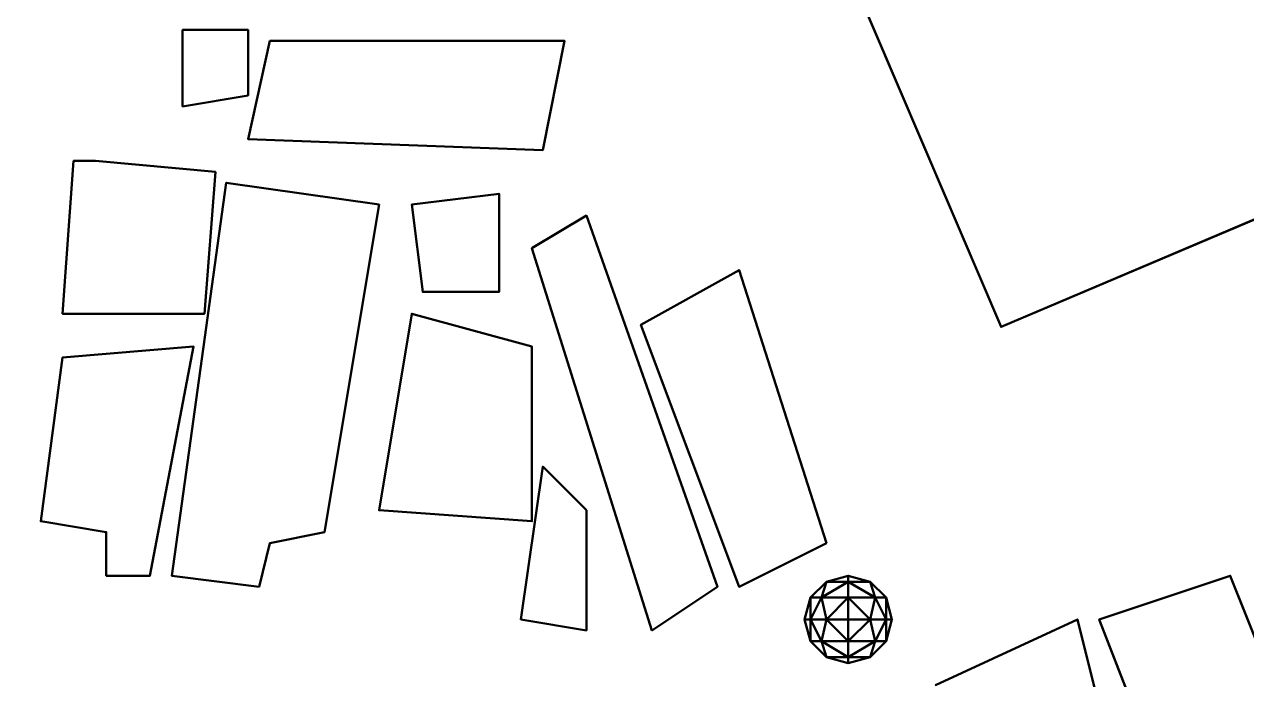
# Model space of a CAD drawing. Header units: metres. Extents: x -246 to 254, y -250 to 250.
# Drawn here: x -112.2 to -56.2, y -33.2 to -3.2 of the extents above; entities that cross this region are included whole.
import ezdxf

# ---------------------------------------------------------------- set-up
doc = ezdxf.new("R2010")
doc.units = ezdxf.units.M
doc.header["$LTSCALE"] = 5.08
doc.layers.add('一般', color=7, linetype='Continuous', lineweight=5)

# ---------------------------------------------------------------- blocks, each defined once
blk = doc.blocks.new('市街地地図 (3D)')
at = {"layer": '一般', "color": 31, "linetype": 'Continuous', "lineweight": 50}
for points in [[(-128.5, 32), (-128.5, 32, 2.4), (-131.5, 32, 2.4), (-131.5, 32)], [(-131.5, 32), (-131.5, 32, 2.4), (-131.5, 28.5, 2.4), (-131.5, 28.5)], [(-128.5, 29), (-128.5, 29, 2.4), (-128.5, 32, 2.4), (-128.5, 32)], [(-127.5, 31.5), (-127.5, 31.5, 3.5), (-128.5, 27, 3.5), (-128.5, 27)], [(-114, 31.5), (-114, 31.5, 3.5), (-127.5, 31.5, 3.5), (-127.5, 31.5)], [(-115, 26.5), (-115, 26.5, 3.5), (-114, 31.5, 3.5), (-114, 31.5)], [(-131.5, 28.5), (-131.5, 28.5, 2.4), (-128.5, 29, 2.4), (-128.5, 29)], [(-128.5, 27), (-128.5, 27, 3.5), (-115, 26.5, 3.5), (-115, 26.5)], [(-136.5, 26), (-136.5, 26, 6), (-137, 19, 6), (-137, 19)], [(-135.5, 26), (-135.5, 26, 6), (-136.5, 26, 6), (-136.5, 26)], [(-130, 25.5), (-130, 25.5, 6), (-135.5, 26, 6), (-135.5, 26)], [(-130.5, 19), (-130.5, 19, 6), (-130, 25.5, 6), (-130, 25.5)], [(-129.5, 25), (-129.5, 25, 6), (-132, 7, 6), (-132, 7)], [(-122.5, 24), (-122.5, 24, 6), (-129.5, 25, 6), (-129.5, 25)], [(-117, 24.5), (-117, 24.5, 3), (-121, 24, 3), (-121, 24)], [(-117, 20), (-117, 20, 3), (-117, 24.5, 3), (-117, 24.5)], [(-125, 9), (-125, 9, 6), (-122.5, 24, 6), (-122.5, 24)], [(-121, 24), (-121, 24, 3), (-120.5, 20, 3), (-120.5, 20)], [(-113, 23.5), (-113, 23.5, 3), (-115.5, 22, 3), (-115.5, 22)], [(-107, 6.5), (-107, 6.5, 3), (-113, 23.5, 3), (-113, 23.5)], [(-115.5, 22), (-115.5, 22, 3), (-110, 4.5, 3), (-110, 4.5)], [(-106, 21), (-106, 21, 4.5), (-110.5, 18.5, 4.5), (-110.5, 18.5)], [(-102, 8.5), (-102, 8.5, 4.5), (-106, 21, 4.5), (-106, 21)], [(-120.5, 20), (-120.5, 20, 3), (-117, 20, 3), (-117, 20)], [(-137, 19), (-137, 19, 6), (-130.5, 19, 6), (-130.5, 19)], [(-121, 19), (-121, 19, 6), (-122.5, 10, 6), (-122.5, 10)], [(-115.5, 17.5), (-115.5, 17.5, 6), (-121, 19, 6), (-121, 19)], [(-110.5, 18.5), (-110.5, 18.5, 4.5), (-106, 6.5, 4.5), (-106, 6.5)], [(-131, 17.5), (-131, 17.5, 6), (-137, 17, 6), (-137, 17)], [(-133, 7), (-133, 7, 6), (-131, 17.5, 6), (-131, 17.5)], [(-115.5, 9.5), (-115.5, 9.5, 6), (-115.5, 17.5, 6), (-115.5, 17.5)], [(-137, 17), (-137, 17, 6), (-138, 9.5, 6), (-138, 9.5)], [(-115, 12), (-115, 12, 2.4), (-116, 5, 2.4), (-116, 5)], [(-113, 10), (-113, 10, 2.4), (-115, 12, 2.4), (-115, 12)], [(-122.5, 10), (-122.5, 10, 6), (-115.5, 9.5, 6), (-115.5, 9.5)], [(-113, 4.5), (-113, 4.5, 2.4), (-113, 10, 2.4), (-113, 10)], [(-138, 9.5), (-138, 9.5, 6), (-135, 9, 6), (-135, 9)], [(-135, 9), (-135, 9, 6), (-135, 7, 6), (-135, 7)], [(-127.5, 8.5), (-127.5, 8.5, 6), (-125, 9, 6), (-125, 9)], [(-128, 6.5), (-128, 6.5, 6), (-127.5, 8.5, 6), (-127.5, 8.5)], [(-106, 6.5), (-106, 6.5, 4.5), (-102, 8.5, 4.5), (-102, 8.5)], [(-135, 7), (-135, 7, 6), (-133, 7, 6), (-133, 7)], [(-132, 7), (-132, 7, 6), (-128, 6.5, 6), (-128, 6.5)], [(-83.5, 7), (-83.5, 7, 4.2), (-89.5, 5, 4.2), (-89.5, 5)], [(-76.5, -10.5), (-76.5, -10.5, 4.2), (-83.5, 7, 4.2), (-83.5, 7)], [(-110, 4.5), (-110, 4.5, 3), (-107, 6.5, 3), (-107, 6.5)], [(-116, 5), (-116, 5, 2.4), (-113, 4.5, 2.4), (-113, 4.5)], [(-90.5, 5), (-90.5, 5, 4.5), (-97, 2, 4.5), (-97, 2)], [(-89, -1), (-89, -1, 4.5), (-90.5, 5, 4.5), (-90.5, 5)], [(-89.5, 5), (-89.5, 5, 4.2), (-82.5, -13, 4.2), (-82.5, -13)]]:
    blk.add_3dface(points, dxfattribs=at)
for points, invisible_edges in [([(-131.5, 32, 2.4), (-131.5, 28.5, 2.4), (-128.5, 29, 2.4), (-128.5, 32, 2.4)], 8), ([(-131.5, 32), (-131.5, 28.5), (-128.5, 29), (-128.5, 32)], 8), ([(-127.5, 31.5, 3.5), (-128.5, 27, 3.5), (-115, 26.5, 3.5), (-114, 31.5, 3.5)], 8), ([(-127.5, 31.5), (-128.5, 27), (-115, 26.5), (-114, 31.5)], 8), ([(-136.5, 26, 6), (-137, 19, 6), (-130.5, 19, 6), (-136.5, 26, 6)], 12), ([(-136.5, 26), (-137, 19), (-130.5, 19), (-136.5, 26)], 12), ([(-130, 25.5, 6), (-135.5, 26, 6), (-136.5, 26, 6), (-130, 25.5, 6)], 12), ([(-136.5, 26, 6), (-130.5, 19, 6), (-130, 25.5, 6), (-136.5, 26, 6)], 13), ([(-130, 25.5), (-135.5, 26), (-136.5, 26), (-130, 25.5)], 12), ([(-136.5, 26), (-130.5, 19), (-130, 25.5), (-136.5, 26)], 13), ([(-127.5, 8.5, 6), (-132, 7, 6), (-129.5, 25, 6), (-127.5, 8.5, 6)], 13), ([(-127.5, 8.5), (-132, 7), (-129.5, 25), (-127.5, 8.5)], 13), ([(-129.5, 25, 6), (-122.5, 24, 6), (-127.5, 8.5, 6), (-129.5, 25, 6)], 14), ([(-129.5, 25), (-122.5, 24), (-127.5, 8.5), (-129.5, 25)], 14), ([(-121, 24, 3), (-120.5, 20, 3), (-117, 20, 3), (-117, 24.5, 3)], 8), ([(-121, 24), (-120.5, 20), (-117, 20), (-117, 24.5)], 8), ([(-122.5, 24, 6), (-125, 9, 6), (-127.5, 8.5, 6), (-122.5, 24, 6)], 12), ([(-122.5, 24), (-125, 9), (-127.5, 8.5), (-122.5, 24)], 12), ([(-115.5, 22, 3), (-110, 4.5, 3), (-107, 6.5, 3), (-113, 23.5, 3)], 8), ([(-115.5, 22), (-110, 4.5), (-107, 6.5), (-113, 23.5)], 8), ([(-110.5, 18.5, 4.5), (-106, 6.5, 4.5), (-102, 8.5, 4.5), (-106, 21, 4.5)], 8), ([(-110.5, 18.5), (-106, 6.5), (-102, 8.5), (-106, 21)], 8), ([(-121, 19, 6), (-122.5, 10, 6), (-115.5, 9.5, 6), (-115.5, 17.5, 6)], 8), ([(-121, 19), (-122.5, 10), (-115.5, 9.5), (-115.5, 17.5)], 8), ([(-131, 17.5, 6), (-135, 9, 6), (-137, 17, 6), (-131, 17.5, 6)], 11), ([(-131, 17.5), (-135, 9), (-137, 17), (-131, 17.5)], 11), ([(-131, 17.5, 6), (-133, 7, 6), (-135, 9, 6), (-131, 17.5, 6)], 14), ([(-131, 17.5), (-133, 7), (-135, 9), (-131, 17.5)], 14), ([(-135, 9, 6), (-138, 9.5, 6), (-137, 17, 6), (-135, 9, 6)], 12), ([(-135, 9), (-138, 9.5), (-137, 17), (-135, 9)], 12), ([(-115, 12, 2.4), (-116, 5, 2.4), (-113, 4.5, 2.4), (-113, 10, 2.4)], 8), ([(-115, 12), (-116, 5), (-113, 4.5), (-113, 10)], 8), ([(-133, 7, 6), (-135, 7, 6), (-135, 9, 6), (-133, 7, 6)], 12), ([(-133, 7), (-135, 7), (-135, 9), (-133, 7)], 12), ([(-127.5, 8.5, 6), (-128, 6.5, 6), (-132, 7, 6), (-127.5, 8.5, 6)], 12), ([(-127.5, 8.5), (-128, 6.5), (-132, 7), (-127.5, 8.5)], 12), ([(-89.5, 5, 4.2), (-82.5, -13, 4.2), (-76.5, -10.5, 4.2), (-83.5, 7, 4.2)], 8), ([(-89.5, 5), (-82.5, -13), (-76.5, -10.5), (-83.5, 7)], 8), ([(-97, 2, 4.5), (-90.5, 5, 4.5), (-90, -2.5, 4.5), (-97, 2, 4.5)], 14), ([(-97, 2), (-90.5, 5), (-90, -2.5), (-97, 2)], 14), ([(-90.5, 5, 4.5), (-89, -1, 4.5), (-90, -2.5, 4.5), (-90.5, 5, 4.5)], 12), ([(-90.5, 5), (-89, -1), (-90, -2.5), (-90.5, 5)], 12)]:
    blk.add_3dface(points, dxfattribs=dict(at, invisible_edges=invisible_edges))
blk = doc.blocks.new('アーケイド (3D)')
at = {"layer": '一般', "color": 1}
blk.add_blockref('市街地地図 (3D)', (0, 0), dxfattribs=at)
blk = doc.blocks.new('NW4 (3D)')
at = {"layer": '一般', "color": 4, "linetype": 'Continuous', "lineweight": 50}
for points in [[(-102.225, 6, -1.225), (-102.732, 6), (-102, 6.732)], [(-102.732, 6), (-102.225, 6, 1.225), (-102, 6.732)], [(-101, 6, -1.732), (-102.225, 6, -1.225), (-101, 6.732, -1)], [(-101, 6.732, -1), (-102.225, 6, -1.225), (-102, 6.732)], [(-102, 6.732), (-102.225, 6, 1.225), (-101, 6.732, 1)], [(-102.225, 6, 1.225), (-101, 6, 1.732), (-101, 6.732, 1)], [(-101, 6.732, -1), (-102, 6.732), (-101, 7)], [(-102, 6.732), (-101, 6.732, 1), (-101, 7)], [(-101, 6.732, 1), (-100, 6.732), (-101, 7)], [(-100, 6.732), (-101, 6.732, -1), (-101, 7)], [(-101, 6, 1.732), (-99.775, 6, 1.225), (-101, 6.732, 1)], [(-101, 6.732, 1), (-99.775, 6, 1.225), (-100, 6.732)], [(-100, 6.732), (-99.775, 6, -1.225), (-101, 6.732, -1)], [(-99.775, 6, -1.225), (-101, 6, -1.732), (-101, 6.732, -1)], [(-99.775, 6, 1.225), (-99.268, 6), (-100, 6.732)], [(-99.268, 6), (-99.775, 6, -1.225), (-100, 6.732)], [(-102.732, 5, -1), (-103, 5), (-102.732, 6)], [(-103, 5), (-102.732, 5, 1), (-102.732, 6)], [(-102, 5, -1.732), (-102.732, 5, -1), (-102.225, 6, -1.225)], [(-102.225, 6, -1.225), (-102.732, 5, -1), (-102.732, 6)], [(-102.732, 6), (-102.732, 5, 1), (-102.225, 6, 1.225)], [(-102.732, 5, 1), (-102, 5, 1.732), (-102.225, 6, 1.225)], [(-101, 6, -1.732), (-102, 5, -1.732), (-102.225, 6, -1.225)], [(-102.225, 6, 1.225), (-102, 5, 1.732), (-101, 6, 1.732)], [(-101, 5, -2), (-102, 5, -1.732), (-101, 6, -1.732)], [(-102, 5, 1.732), (-101, 5, 2), (-101, 6, 1.732)], [(-101, 5, 2), (-100, 5, 1.732), (-101, 6, 1.732)], [(-101, 6, 1.732), (-100, 5, 1.732), (-99.775, 6, 1.225)], [(-99.775, 6, -1.225), (-100, 5, -1.732), (-101, 6, -1.732)], [(-100, 5, -1.732), (-101, 5, -2), (-101, 6, -1.732)], [(-100, 5, 1.732), (-99.268, 5, 1), (-99.775, 6, 1.225)], [(-99.268, 5, -1), (-100, 5, -1.732), (-99.775, 6, -1.225)], [(-99.775, 6, 1.225), (-99.268, 5, 1), (-99.268, 6)], [(-99.268, 6), (-99.268, 5, -1), (-99.775, 6, -1.225)], [(-99.268, 5, 1), (-99, 5), (-99.268, 6)], [(-99, 5), (-99.268, 5, -1), (-99.268, 6)], [(-102.732, 5, -1), (-102.732, 4), (-103, 5)], [(-103, 5), (-102.732, 4), (-102.732, 5, 1)], [(-102, 5, -1.732), (-102.225, 4, -1.225), (-102.732, 5, -1)], [(-102.225, 4, -1.225), (-102.732, 4), (-102.732, 5, -1)], [(-102.732, 4), (-102.225, 4, 1.225), (-102.732, 5, 1)], [(-102.732, 5, 1), (-102.225, 4, 1.225), (-102, 5, 1.732)], [(-101, 4, -1.732), (-102.225, 4, -1.225), (-102, 5, -1.732)], [(-102.225, 4, 1.225), (-101, 4, 1.732), (-102, 5, 1.732)], [(-101, 5, -2), (-101, 4, -1.732), (-102, 5, -1.732)], [(-102, 5, 1.732), (-101, 4, 1.732), (-101, 5, 2)], [(-101, 5, 2), (-101, 4, 1.732), (-100, 5, 1.732)], [(-101, 4, 1.732), (-99.775, 4, 1.225), (-100, 5, 1.732)], [(-99.775, 4, -1.225), (-101, 4, -1.732), (-100, 5, -1.732)], [(-100, 5, -1.732), (-101, 4, -1.732), (-101, 5, -2)], [(-100, 5, 1.732), (-99.775, 4, 1.225), (-99.268, 5, 1)], [(-99.268, 5, -1), (-99.775, 4, -1.225), (-100, 5, -1.732)], [(-99.775, 4, 1.225), (-99.268, 4), (-99.268, 5, 1)], [(-99.268, 4), (-99.775, 4, -1.225), (-99.268, 5, -1)], [(-99.268, 5, 1), (-99.268, 4), (-99, 5)], [(-99, 5), (-99.268, 4), (-99.268, 5, -1)], [(-102.225, 4, -1.225), (-102, 3.268), (-102.732, 4)], [(-102.732, 4), (-102, 3.268), (-102.225, 4, 1.225)], [(-101, 4, -1.732), (-101, 3.268, -1), (-102.225, 4, -1.225)], [(-101, 3.268, -1), (-102, 3.268), (-102.225, 4, -1.225)], [(-102, 3.268), (-101, 3.268, 1), (-102.225, 4, 1.225)], [(-102.225, 4, 1.225), (-101, 3.268, 1), (-101, 4, 1.732)], [(-101, 4, 1.732), (-101, 3.268, 1), (-99.775, 4, 1.225)], [(-101, 3.268, 1), (-100, 3.268), (-99.775, 4, 1.225)], [(-100, 3.268), (-101, 3.268, -1), (-99.775, 4, -1.225)], [(-99.775, 4, -1.225), (-101, 3.268, -1), (-101, 4, -1.732)], [(-99.775, 4, 1.225), (-100, 3.268), (-99.268, 4)], [(-99.268, 4), (-100, 3.268), (-99.775, 4, -1.225)], [(-101, 3.268, -1), (-101, 3), (-102, 3.268)], [(-102, 3.268), (-101, 3), (-101, 3.268, 1)], [(-101, 3.268, 1), (-101, 3), (-100, 3.268)], [(-100, 3.268), (-101, 3), (-101, 3.268, -1)]]:
    blk.add_3dface(points, dxfattribs=at)
blk = doc.blocks.new('敷地 (3D)')
at = {"layer": '一般', "color": 19, "linetype": 'Continuous', "lineweight": 50}
for points in [[(-272.5, 285.5, 0.1), (227.5, 285.5, 0.1), (227.5, -214.5, 0.1), (-272.5, -214.5, 0.1)], [(-272.5, 285.5), (227.5, 285.5), (227.5, -214.5), (-272.5, -214.5)]]:
    blk.add_3dface(points, dxfattribs=at)
blk = doc.blocks.new('高層建築・集合住宅 (3D)')
at = {"layer": '一般', "color": 172, "linetype": 'Continuous', "lineweight": 50, "invisible_edges": 8}
for points in [[(-105.8, 46, 60), (-94, 18.4, 60), (-75.6, 26.2, 60), (-87.2, 53.8, 60)], [(-105.8, 46), (-94, 18.4), (-75.6, 26.2), (-87.2, 53.8)]]:
    blk.add_3dface(points, dxfattribs=at)
at = {"layer": '一般', "color": 172, "linetype": 'Continuous', "lineweight": 50}
for points in [[(-75.6, 26.2), (-75.6, 26.2, 60), (-87.2, 53.8, 60), (-87.2, 53.8)], [(-105.8, 46), (-105.8, 46, 60), (-94, 18.4, 60), (-94, 18.4)], [(-94, 18.4), (-94, 18.4, 60), (-75.6, 26.2, 60), (-75.6, 26.2)]]:
    blk.add_3dface(points, dxfattribs=at)
at = {"layer": '一般', "color": 7}
for name, p in [('敷地 (3D)', (0, 0)), ('アーケイド (3D)', (0, 0, 2.4)), ('市街地地図 (3D)', (0, 0)), ('NW4 (3D)', (0, 0, 2))]:
    blk.add_blockref(name, p, dxfattribs=at)
at = {"layer": '一般', "color": 1}
for name, p in [('アーケイド (3D)', (0, 0, 2.4)), ('市街地地図 (3D)', (0, 0)), ('アーケイド (3D)', (0, 0, 2.4)), ('市街地地図 (3D)', (0, 0))]:
    blk.add_blockref(name, p, dxfattribs=at)
at = {"layer": '一般', "color": 31}
for name, p in [('アーケイド (3D)', (0, 0, 2.4)), ('市街地地図 (3D)', (0, 0))]:
    blk.add_blockref(name, p, dxfattribs=at)

msp = doc.modelspace()

# ---------------------------------------------------------------- block references
at = {"layer": '一般', "color": 7}
for name, p in [('高層建築・集合住宅 (3D)', (26.5, -35.5)), ('アーケイド (3D)', (26.5, -35.5, 2.4)), ('市街地地図 (3D)', (26.5, -35.5))]:
    msp.add_blockref(name, p, dxfattribs=at)

doc.saveas('drawing.dxf')
